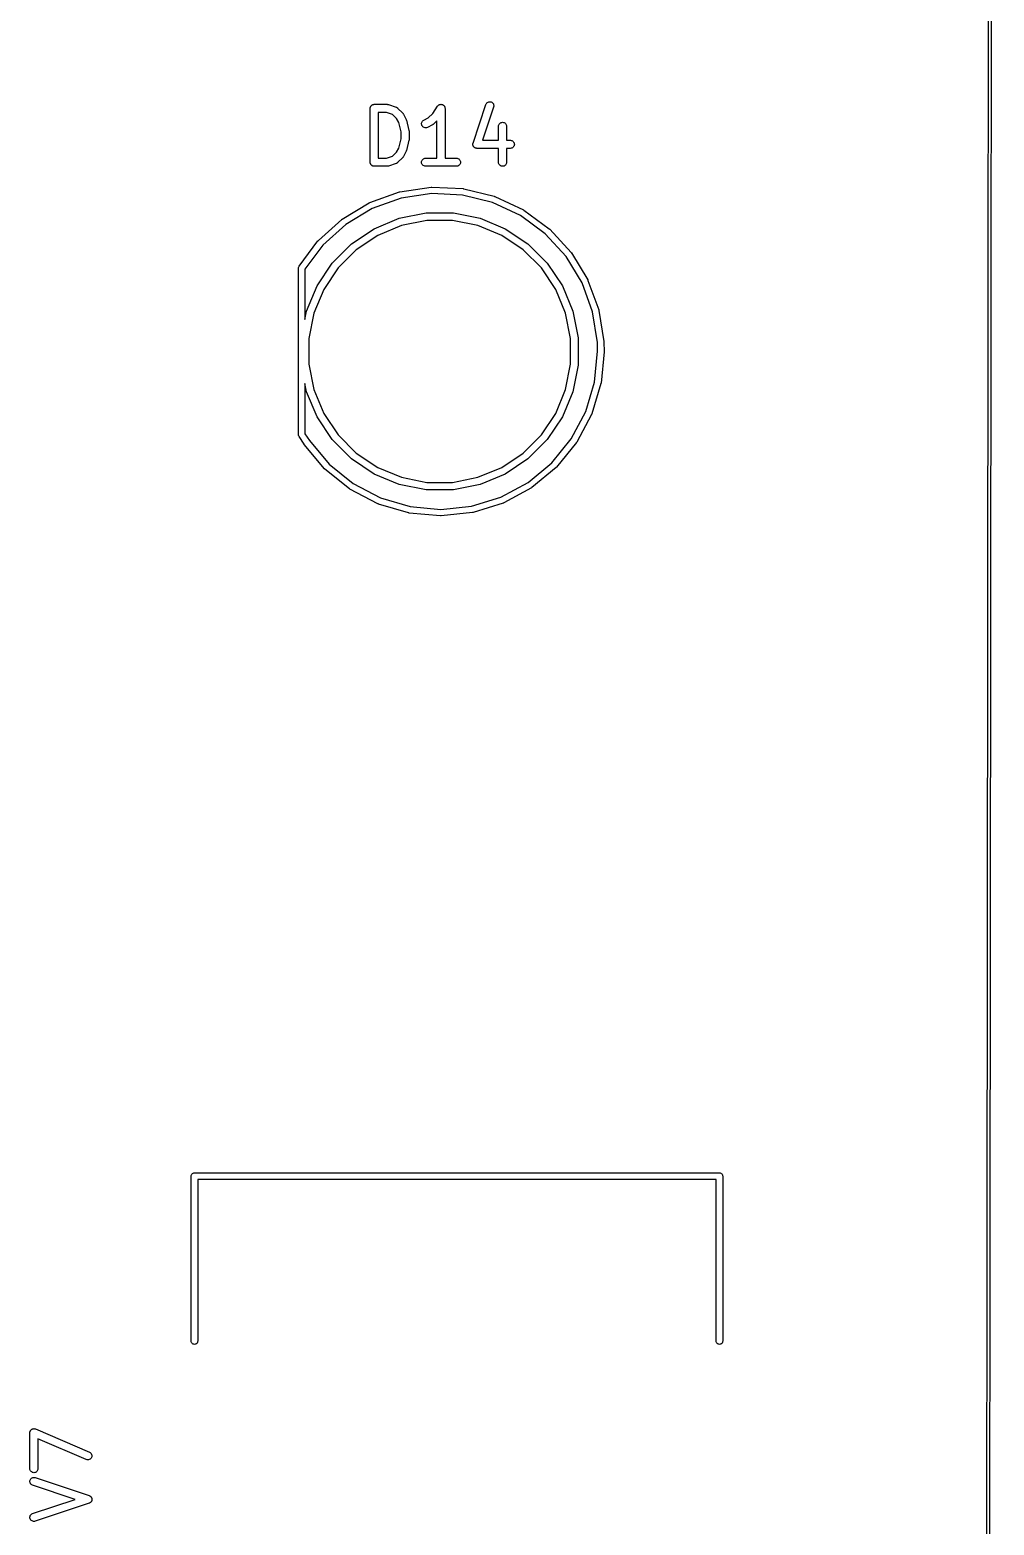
# Model space of a CAD drawing. Extents: x 20 to 116, y -135 to -16.
# Drawn here: x 98.14 to 116.03, y -103.31 to -75.58 of the extents above; entities that cross this region are included whole.
import ezdxf

# ---------------------------------------------------------------- set-up
doc = ezdxf.new("R2010")
doc.units = 0
doc.layers.add('BLACK', color=7, linetype='CONTINUOUS')

msp = doc.modelspace()

# ---------------------------------------------------------------- linework, layer by layer
at = {"layer": 'BLACK', "linetype": 'Continuous'}
for p, q in [((115.86, -134.975), (115.975, -20.025)), ((116.025, -20.0012), (115.91, -134.999)), ((104.451, -77.0313), (104.452, -77.0243)), ((104.451, -77.0318), (104.451, -77.0313)), ((104.451, -77.0319), (104.451, -77.0318)), ((104.451, -77.0324), (104.451, -77.0319)), ((104.451, -77.0319), (104.451, -77.0319)), ((104.451, -78.0324), (104.451, -77.0324)), ((104.452, -77.0168), (104.454, -77.0101)), ((104.452, -77.017), (104.452, -77.0168)), ((104.452, -77.0173), (104.452, -77.017)), ((104.452, -77.0243), (104.452, -77.0173)), ((104.454, -77.0101), (104.457, -77.0033)), ((104.457, -77.0028), (104.46, -76.9966)), ((104.457, -77.0031), (104.457, -77.0028)), ((104.457, -77.0033), (104.457, -77.0031)), ((104.46, -76.9966), (104.464, -76.9904)), ((104.464, -76.99), (104.468, -76.9846)), ((104.464, -76.9902), (104.464, -76.99)), ((104.464, -76.9904), (104.464, -76.9902)), ((104.468, -76.9846), (104.473, -76.9792)), ((104.473, -76.9788), (104.479, -76.9744)), ((104.473, -76.979), (104.473, -76.9788)), ((104.473, -76.9792), (104.473, -76.979)), ((104.479, -76.9744), (104.484, -76.9699)), ((104.484, -76.9698), (104.485, -76.9696)), ((104.484, -76.9699), (104.484, -76.9698)), ((104.485, -76.9696), (104.491, -76.9664)), ((104.491, -76.9664), (104.497, -76.963)), ((104.497, -76.963), (104.498, -76.9628)), ((104.497, -76.963), (104.497, -76.963)), ((104.498, -76.9628), (104.504, -76.9608)), ((104.504, -76.9608), (104.511, -76.9588)), ((104.511, -76.9588), (104.512, -76.9587)), ((104.511, -76.9588), (104.511, -76.9588)), ((104.512, -76.9587), (104.519, -76.9581)), ((104.519, -76.9581), (104.526, -76.9574)), ((104.526, -76.9574), (104.764, -76.9574)), ((104.764, -76.9574), (104.765, -76.9574)), ((104.765, -76.9574), (104.769, -76.9579)), ((104.769, -76.9579), (104.773, -76.958)), ((104.773, -76.958), (104.776, -76.9587)), ((104.776, -76.9587), (104.779, -76.959)), ((104.779, -76.959), (104.783, -76.9603)), ((104.783, -76.9603), (104.788, -76.9612)), ((104.788, -76.9612), (104.93, -77.0088)), ((104.93, -77.0088), (104.931, -77.0092)), ((104.931, -77.0092), (104.933, -77.0101)), ((104.933, -77.0101), (104.935, -77.0108)), ((104.935, -77.0108), (104.94, -77.0132)), ((104.94, -77.0132), (104.945, -77.0153)), ((104.945, -77.0153), (104.946, -77.0166)), ((104.946, -77.0166), (104.948, -77.0177)), ((104.948, -77.0177), (104.952, -77.0209)), ((104.952, -77.0209), (104.956, -77.0239)), ((104.956, -77.0239), (104.958, -77.0256)), ((104.958, -77.0256), (104.96, -77.027)), ((104.96, -77.027), (105.055, -77.1222)), ((105.61, -77.1275), (105.701, -76.9908)), ((105.701, -76.9908), (105.702, -76.99)), ((105.702, -76.9899), (105.707, -76.9843)), ((105.702, -76.99), (105.702, -76.9899)), ((105.702, -76.99), (105.702, -76.99)), ((105.702, -76.99), (105.702, -76.99)), ((105.707, -76.9843), (105.711, -76.9788)), ((105.711, -76.9787), (105.717, -76.974)), ((105.711, -76.9788), (105.711, -76.9787)), ((105.711, -76.9788), (105.711, -76.9788)), ((105.717, -76.974), (105.723, -76.9696)), ((105.723, -76.9696), (105.73, -76.966)), ((105.723, -76.9696), (105.723, -76.9696)), ((105.723, -76.9696), (105.723, -76.9696)), ((105.73, -76.966), (105.736, -76.9628)), ((105.736, -76.9628), (105.743, -76.9607)), ((105.736, -76.9628), (105.736, -76.9628)), ((105.736, -76.9628), (105.736, -76.9628)), ((105.743, -76.9607), (105.75, -76.9587)), ((105.75, -76.9587), (105.757, -76.958)), ((105.75, -76.9587), (105.75, -76.9587)), ((105.75, -76.9587), (105.75, -76.9587)), ((105.757, -76.958), (105.764, -76.9574)), ((105.764, -76.9574), (105.764, -76.9574)), ((105.764, -76.9574), (105.772, -76.9582)), ((105.764, -76.9574), (105.764, -76.9574)), ((105.772, -76.9582), (105.779, -76.9589)), ((105.779, -76.9589), (105.779, -76.9589)), ((105.779, -76.9589), (105.779, -76.9589)), ((105.779, -76.9589), (105.786, -76.9612)), ((105.786, -76.9612), (105.793, -76.9632)), ((105.793, -76.9632), (105.793, -76.9633)), ((105.793, -76.9633), (105.793, -76.9633)), ((105.793, -76.9633), (105.8, -76.9668)), ((105.8, -76.9668), (105.806, -76.9702)), ((105.806, -76.9702), (105.806, -76.9702)), ((105.806, -76.9702), (105.806, -76.9703)), ((105.806, -76.9703), (105.811, -76.9749)), ((105.811, -76.9749), (105.817, -76.9795)), ((105.817, -76.9795), (105.817, -76.9796)), ((105.817, -76.9796), (105.817, -76.9796)), ((105.817, -76.9796), (105.822, -76.9856)), ((105.822, -76.9856), (105.826, -76.9909)), ((105.826, -76.9909), (105.826, -76.9909)), ((105.826, -76.9909), (105.826, -76.991)), ((105.826, -76.991), (105.83, -76.9979)), ((105.83, -76.9979), (105.833, -77.0038)), ((105.833, -77.0038), (105.833, -77.0039)), ((105.833, -77.0039), (105.833, -77.0039)), ((105.833, -77.0039), (105.835, -77.011)), ((105.835, -77.011), (105.837, -77.0178)), ((105.837, -77.0178), (105.837, -77.0179)), ((105.837, -77.0179), (105.837, -77.0179)), ((105.837, -77.0179), (105.838, -77.0253)), ((105.838, -77.0253), (105.839, -77.0324)), ((105.839, -77.0324), (105.839, -77.9574)), ((106.359, -77.6753), (106.597, -76.961)), ((106.74, -77.0085), (106.535, -77.624)), ((106.597, -76.961), (106.598, -76.9601)), ((106.598, -76.9601), (106.604, -76.9468)), ((106.604, -76.9468), (106.613, -76.9349)), ((106.613, -76.9349), (106.623, -76.925)), ((106.623, -76.925), (106.636, -76.9173)), ((106.636, -76.9173), (106.649, -76.9122)), ((106.649, -76.9122), (106.664, -76.9099)), ((106.664, -76.9099), (106.679, -76.9104)), ((106.679, -76.9104), (106.693, -76.9138)), ((106.693, -76.9138), (106.706, -76.9198)), ((106.706, -76.9198), (106.718, -76.9284)), ((106.718, -76.9284), (106.728, -76.939)), ((106.728, -76.939), (106.736, -76.9515)), ((106.736, -76.9515), (106.741, -76.9651)), ((106.743, -76.9942), (106.74, -77.0085)), ((106.741, -76.9651), (106.743, -76.9796)), ((106.743, -76.9796), (106.743, -76.9942)), ((104.601, -77.1074), (104.601, -77.9574)), ((104.752, -77.1074), (104.601, -77.1074)), ((104.866, -77.1456), (104.752, -77.1074)), ((104.94, -77.2197), (104.866, -77.1456)), ((104.979, -77.2967), (104.94, -77.2197)), ((105.022, -77.4702), (104.979, -77.2967)), ((105.055, -77.1222), (105.056, -77.123)), ((105.056, -77.123), (105.058, -77.1262)), ((105.058, -77.1262), (105.061, -77.1293)), ((105.061, -77.1293), (105.063, -77.132)), ((105.063, -77.132), (105.065, -77.1344)), ((105.065, -77.1344), (105.067, -77.1381)), ((105.067, -77.1381), (105.069, -77.1417)), ((105.069, -77.1417), (105.117, -77.2369)), ((105.117, -77.2369), (105.117, -77.2379)), ((105.117, -77.2379), (105.117, -77.2382)), ((105.117, -77.2382), (105.117, -77.2385)), ((105.117, -77.2385), (105.12, -77.2451)), ((105.12, -77.2451), (105.122, -77.2516)), ((105.122, -77.2516), (105.122, -77.252)), ((105.122, -77.252), (105.122, -77.2523)), ((105.122, -77.2523), (105.17, -77.4428)), ((105.403, -77.323), (105.404, -77.3084)), ((105.406, -77.3375), (105.403, -77.323)), ((105.404, -77.3084), (105.407, -77.2941)), ((105.411, -77.3512), (105.406, -77.3375)), ((105.407, -77.2941), (105.413, -77.2808)), ((105.418, -77.3636), (105.411, -77.3512)), ((105.413, -77.2808), (105.422, -77.2689)), ((105.428, -77.3743), (105.418, -77.3636)), ((105.422, -77.2689), (105.432, -77.2588)), ((105.432, -77.2588), (105.445, -77.251)), ((105.445, -77.251), (105.529, -77.2088)), ((105.607, -77.3376), (105.512, -77.3852)), ((105.529, -77.2088), (105.61, -77.1275)), ((105.61, -77.3353), (105.607, -77.3376)), ((105.614, -77.3334), (105.61, -77.3353)), ((105.617, -77.3314), (105.614, -77.3334)), ((105.619, -77.3298), (105.617, -77.3314)), ((105.622, -77.3269), (105.619, -77.3298)), ((105.626, -77.3242), (105.622, -77.3269)), ((105.689, -77.2611), (105.626, -77.3235)), ((105.626, -77.3235), (105.626, -77.3242)), ((105.689, -77.9574), (105.689, -77.2611)), ((106.832, -77.3647), (106.833, -77.3501)), ((106.832, -77.3657), (106.832, -77.3647)), ((106.832, -77.624), (106.832, -77.3657)), ((106.833, -77.3501), (106.838, -77.3362)), ((106.838, -77.3362), (106.845, -77.3233)), ((106.845, -77.3233), (106.854, -77.3121)), ((106.854, -77.3121), (106.866, -77.303)), ((106.866, -77.303), (106.879, -77.2962)), ((106.879, -77.2962), (106.893, -77.292)), ((106.893, -77.292), (106.907, -77.2907)), ((106.907, -77.2907), (106.922, -77.2922)), ((106.922, -77.2922), (106.936, -77.2966)), ((106.936, -77.2966), (106.949, -77.3035)), ((106.949, -77.3035), (106.96, -77.3129)), ((106.96, -77.3129), (106.969, -77.3242)), ((106.969, -77.3242), (106.976, -77.3371)), ((106.976, -77.3371), (106.98, -77.3511)), ((106.98, -77.3511), (106.982, -77.3657)), ((106.982, -77.3657), (106.982, -77.624)), ((104.979, -77.7681), (105.022, -77.5946)), ((105.022, -77.5946), (105.022, -77.4702)), ((105.17, -77.622), (105.122, -77.8125)), ((105.17, -77.4428), (105.17, -77.4438)), ((105.17, -77.4438), (105.17, -77.4451)), ((105.17, -77.4451), (105.171, -77.4464)), ((105.171, -77.6194), (105.17, -77.6207)), ((105.17, -77.6207), (105.17, -77.622)), ((105.171, -77.4464), (105.171, -77.4524)), ((105.171, -77.4524), (105.172, -77.4583)), ((105.172, -77.6075), (105.171, -77.6135)), ((105.171, -77.6135), (105.171, -77.6194)), ((105.172, -77.4583), (105.172, -77.4596)), ((105.172, -77.4596), (105.172, -77.461)), ((105.172, -77.461), (105.172, -77.6038)), ((105.172, -77.6038), (105.172, -77.6049)), ((105.172, -77.6049), (105.172, -77.6062)), ((105.172, -77.6062), (105.172, -77.6075)), ((105.44, -77.3829), (105.428, -77.3743)), ((105.454, -77.389), (105.44, -77.3829)), ((105.468, -77.3924), (105.454, -77.389)), ((105.482, -77.393), (105.468, -77.3924)), ((105.497, -77.3907), (105.482, -77.393)), ((105.511, -77.3856), (105.497, -77.3907)), ((105.512, -77.3852), (105.511, -77.3856)), ((106.535, -77.624), (106.832, -77.624)), ((106.982, -77.624), (107.05, -77.624)), ((107.05, -77.624), (107.051, -77.6241)), ((107.051, -77.6241), (107.065, -77.6257)), ((107.065, -77.6257), (107.079, -77.6301)), ((107.079, -77.6301), (107.092, -77.6372)), ((107.092, -77.6372), (107.103, -77.6466)), ((104.752, -77.9574), (104.866, -77.9192)), ((104.866, -77.9192), (104.94, -77.8451)), ((104.94, -77.8451), (104.979, -77.7681)), ((105.117, -77.8278), (105.069, -77.9231)), ((105.119, -77.8207), (105.117, -77.8272)), ((105.117, -77.8272), (105.117, -77.8275)), ((105.117, -77.8275), (105.117, -77.8278)), ((105.122, -77.8142), (105.119, -77.8207)), ((105.122, -77.8125), (105.122, -77.8135)), ((105.122, -77.8135), (105.122, -77.8138)), ((105.122, -77.8138), (105.122, -77.8142)), ((106.355, -77.6985), (106.356, -77.6941)), ((106.356, -77.7014), (106.355, -77.6985)), ((106.356, -77.6896), (106.357, -77.6868)), ((106.356, -77.6941), (106.356, -77.6896)), ((106.356, -77.7042), (106.356, -77.7014)), ((106.356, -77.7086), (106.356, -77.7042)), ((106.357, -77.7131), (106.356, -77.7086)), ((106.357, -77.684), (106.358, -77.6797)), ((106.357, -77.6868), (106.357, -77.684)), ((106.358, -77.7159), (106.357, -77.7131)), ((106.358, -77.6797), (106.359, -77.6753)), ((106.358, -77.7187), (106.358, -77.7159)), ((106.36, -77.7228), (106.358, -77.7187)), ((106.361, -77.7271), (106.36, -77.7228)), ((106.362, -77.7297), (106.361, -77.7271)), ((106.363, -77.7324), (106.362, -77.7297)), ((106.366, -77.7362), (106.363, -77.7324)), ((106.368, -77.7401), (106.366, -77.7362)), ((106.37, -77.7423), (106.368, -77.7401)), ((106.371, -77.7448), (106.37, -77.7423)), ((106.374, -77.748), (106.371, -77.7448)), ((106.377, -77.7515), (106.374, -77.748)), ((106.379, -77.7534), (106.377, -77.7515)), ((106.381, -77.7554), (106.379, -77.7534)), ((106.385, -77.7581), (106.381, -77.7554)), ((106.388, -77.7609), (106.385, -77.7581)), ((106.391, -77.7623), (106.388, -77.7609)), ((106.393, -77.764), (106.391, -77.7623)), ((106.397, -77.7658), (106.393, -77.764)), ((106.401, -77.768), (106.397, -77.7658)), ((106.404, -77.7688), (106.401, -77.768)), ((106.406, -77.77), (106.404, -77.7688)), ((106.411, -77.7711), (106.406, -77.77)), ((106.415, -77.7724), (106.411, -77.7711)), ((106.418, -77.7727), (106.415, -77.7724)), ((106.421, -77.7734), (106.418, -77.7727)), ((106.425, -77.7735), (106.421, -77.7734)), ((106.429, -77.774), (106.425, -77.7735)), ((106.43, -77.774), (106.429, -77.774)), ((106.832, -77.774), (106.43, -77.774)), ((106.832, -78.0324), (106.832, -77.774)), ((107.05, -77.774), (106.982, -77.774)), ((106.982, -77.774), (106.982, -78.0324)), ((107.064, -77.7726), (107.05, -77.774)), ((107.078, -77.7684), (107.064, -77.7726)), ((107.091, -77.7615), (107.078, -77.7684)), ((107.102, -77.7523), (107.091, -77.7615)), ((107.112, -77.741), (107.102, -77.7523)), ((107.103, -77.6466), (107.112, -77.658)), ((107.112, -77.658), (107.119, -77.671)), ((107.119, -77.7281), (107.112, -77.741)), ((107.119, -77.671), (107.123, -77.685)), ((107.123, -77.7141), (107.119, -77.7281)), ((107.123, -77.685), (107.125, -77.6996)), ((107.125, -77.6996), (107.123, -77.7141)), ((104.451, -78.0394), (104.451, -78.0324)), ((104.452, -78.0464), (104.451, -78.0394)), ((104.452, -78.0467), (104.452, -78.0464)), ((104.452, -78.0469), (104.452, -78.0467)), ((104.454, -78.0537), (104.452, -78.0469)), ((104.456, -78.0605), (104.454, -78.0537)), ((104.456, -78.0607), (104.456, -78.0605)), ((104.456, -78.061), (104.456, -78.0607)), ((104.46, -78.0672), (104.456, -78.061)), ((104.463, -78.0734), (104.46, -78.0672)), ((104.463, -78.0737), (104.463, -78.0734)), ((104.463, -78.0739), (104.463, -78.0737)), ((104.468, -78.0794), (104.463, -78.0739)), ((104.472, -78.0849), (104.468, -78.0794)), ((104.472, -78.085), (104.472, -78.0849)), ((104.472, -78.0852), (104.472, -78.085)), ((104.478, -78.0897), (104.472, -78.0852)), ((104.483, -78.0943), (104.478, -78.0897)), ((104.484, -78.0944), (104.483, -78.0943)), ((104.484, -78.0946), (104.484, -78.0944)), ((104.49, -78.0979), (104.484, -78.0946)), ((104.496, -78.1013), (104.49, -78.0979)), ((104.496, -78.1014), (104.496, -78.1013)), ((104.497, -78.1015), (104.496, -78.1014)), ((104.503, -78.1036), (104.497, -78.1015)), ((104.51, -78.1057), (104.503, -78.1036)), ((104.51, -78.1058), (104.51, -78.1057)), ((104.511, -78.1058), (104.51, -78.1058)), ((104.518, -78.1066), (104.511, -78.1058)), ((104.525, -78.1074), (104.518, -78.1066)), ((104.526, -78.1074), (104.525, -78.1074)), ((104.525, -78.1074), (104.525, -78.1074)), ((104.525, -78.1074), (104.525, -78.1074)), ((104.525, -78.1074), (104.525, -78.1074)), ((104.764, -78.1074), (104.526, -78.1074)), ((104.601, -77.9574), (104.752, -77.9574)), ((104.768, -78.107), (104.764, -78.1074)), ((104.772, -78.1069), (104.768, -78.107)), ((104.775, -78.1063), (104.772, -78.1069)), ((104.778, -78.106), (104.775, -78.1063)), ((104.782, -78.1047), (104.778, -78.106)), ((104.787, -78.1039), (104.782, -78.1047)), ((104.788, -78.1035), (104.787, -78.1039)), ((104.93, -78.0559), (104.788, -78.1035)), ((104.932, -78.055), (104.93, -78.0559)), ((104.935, -78.0544), (104.932, -78.055)), ((104.939, -78.052), (104.935, -78.0544)), ((104.944, -78.05), (104.939, -78.052)), ((104.946, -78.0487), (104.944, -78.05)), ((104.948, -78.0477), (104.946, -78.0487)), ((104.952, -78.0445), (104.948, -78.0477)), ((104.956, -78.0415), (104.952, -78.0445)), ((104.957, -78.0399), (104.956, -78.0415)), ((104.959, -78.0385), (104.957, -78.0399)), ((104.96, -78.0378), (104.959, -78.0385)), ((105.055, -77.9426), (104.96, -78.0378)), ((105.058, -77.9393), (105.055, -77.9426)), ((105.061, -77.9363), (105.058, -77.9393)), ((105.062, -77.9337), (105.061, -77.9363)), ((105.064, -77.9312), (105.062, -77.9337)), ((105.066, -77.9275), (105.064, -77.9312)), ((105.069, -77.924), (105.066, -77.9275)), ((105.069, -77.9231), (105.069, -77.924)), ((105.403, -78.0319), (105.405, -78.0173)), ((105.404, -78.0464), (105.403, -78.0319)), ((105.409, -78.0605), (105.404, -78.0464)), ((105.405, -78.0173), (105.409, -78.0033)), ((105.409, -78.0033), (105.416, -77.9904)), ((105.415, -78.0734), (105.409, -78.0605)), ((105.425, -78.0849), (105.415, -78.0734)), ((105.416, -77.9904), (105.425, -77.9792)), ((105.425, -77.9792), (105.437, -77.9699)), ((105.436, -78.0943), (105.425, -78.0849)), ((105.449, -78.1013), (105.436, -78.0943)), ((105.437, -77.9699), (105.45, -77.963)), ((105.463, -78.1057), (105.449, -78.1013)), ((105.45, -77.963), (105.464, -77.9588)), ((105.477, -78.1074), (105.463, -78.1057)), ((105.464, -77.9588), (105.478, -77.9574)), ((105.478, -78.1074), (105.477, -78.1074)), ((105.478, -77.9574), (105.689, -77.9574)), ((106.05, -78.1074), (105.478, -78.1074)), ((105.839, -77.9574), (106.05, -77.9574)), ((106.05, -77.9574), (106.051, -77.9574)), ((106.064, -78.106), (106.05, -78.1074)), ((106.051, -77.9574), (106.065, -77.959)), ((106.078, -78.1017), (106.064, -78.106)), ((106.065, -77.959), (106.079, -77.9634)), ((106.091, -78.0948), (106.078, -78.1017)), ((106.079, -77.9634), (106.092, -77.9705)), ((106.102, -78.0856), (106.091, -78.0948)), ((106.092, -77.9705), (106.103, -77.9799)), ((106.112, -78.0743), (106.102, -78.0856)), ((106.103, -77.9799), (106.112, -77.9913)), ((106.112, -77.9913), (106.119, -78.0043)), ((106.119, -78.0614), (106.112, -78.0743)), ((106.119, -78.0043), (106.123, -78.0183)), ((106.123, -78.0475), (106.119, -78.0614)), ((106.123, -78.0183), (106.125, -78.0329)), ((106.125, -78.0329), (106.123, -78.0475)), ((106.833, -78.0469), (106.832, -78.0324)), ((106.837, -78.061), (106.833, -78.0469)), ((106.844, -78.0739), (106.837, -78.061)), ((106.853, -78.0852), (106.844, -78.0739)), ((106.865, -78.0946), (106.853, -78.0852)), ((106.878, -78.1015), (106.865, -78.0946)), ((106.892, -78.1058), (106.878, -78.1015)), ((106.906, -78.1074), (106.892, -78.1058)), ((106.921, -78.1061), (106.906, -78.1074)), ((106.935, -78.1019), (106.921, -78.1061)), ((106.948, -78.0951), (106.935, -78.1019)), ((106.959, -78.086), (106.948, -78.0951)), ((106.969, -78.0748), (106.959, -78.086)), ((106.976, -78.0619), (106.969, -78.0748)), ((106.98, -78.048), (106.976, -78.0619)), ((106.982, -78.0334), (106.98, -78.048)), ((106.982, -78.0324), (106.982, -78.0334)), ((104.442, -78.7801), (104.992, -78.5835)), ((105.027, -78.6984), (104.488, -78.8911)), ((104.992, -78.5835), (104.993, -78.5832)), ((104.993, -78.5832), (104.998, -78.5819)), ((104.998, -78.5819), (105.003, -78.5806)), ((105.003, -78.5806), (105.58, -78.4945)), ((105.592, -78.614), (105.027, -78.6984)), ((105.58, -78.4945), (105.581, -78.4943)), ((105.581, -78.4943), (105.587, -78.4941)), ((105.587, -78.4941), (105.592, -78.4939)), ((105.592, -78.4939), (106.175, -78.5215)), ((106.163, -78.641), (105.592, -78.614)), ((106.718, -78.7785), (106.163, -78.641)), ((106.175, -78.5215), (106.176, -78.5215)), ((106.176, -78.5215), (106.181, -78.5224)), ((106.181, -78.5224), (106.187, -78.5231)), ((106.187, -78.5231), (106.753, -78.6634)), ((106.753, -78.6634), (106.754, -78.6636)), ((106.754, -78.6636), (106.759, -78.6655)), ((106.759, -78.6655), (106.764, -78.6673)), ((106.764, -78.6673), (107.292, -78.9149)), ((103.931, -79.0847), (104.432, -78.7851)), ((104.488, -78.8911), (103.998, -79.1847)), ((104.432, -78.7851), (104.433, -78.7847)), ((104.433, -78.7847), (104.438, -78.7824)), ((104.438, -78.7824), (104.442, -78.7801)), ((104.991, -79.0711), (105.487, -78.9724)), ((105.487, -78.9724), (105.993, -78.9724)), ((105.993, -78.9724), (106.489, -79.0711)), ((107.236, -79.0211), (106.718, -78.7785)), ((107.697, -79.3597), (107.236, -79.0211)), ((107.292, -78.9149), (107.293, -78.9153)), ((107.293, -78.9153), (107.298, -78.9182)), ((107.298, -78.9182), (107.302, -78.9209)), ((107.302, -78.9209), (107.773, -79.2665)), ((103.489, -79.4828), (103.922, -79.0917)), ((103.998, -79.1847), (103.573, -79.5679)), ((103.922, -79.0911), (103.927, -79.0879)), ((103.922, -79.0917), (103.922, -79.0911)), ((103.927, -79.0879), (103.931, -79.0847)), ((104.103, -79.5456), (104.524, -79.2646)), ((104.524, -79.2646), (104.991, -79.0711)), ((105.032, -79.2051), (104.59, -79.3881)), ((105.501, -79.1117), (105.032, -79.2051)), ((105.979, -79.1117), (105.501, -79.1117)), ((106.448, -79.2051), (105.979, -79.1117)), ((106.89, -79.3881), (106.448, -79.2051)), ((106.489, -79.0711), (106.956, -79.2646)), ((106.956, -79.2646), (107.377, -79.5456)), ((107.773, -79.2665), (107.773, -79.267)), ((107.773, -79.267), (107.777, -79.2707)), ((107.777, -79.2707), (107.781, -79.2743)), ((107.781, -79.2743), (108.176, -79.7046)), ((103.134, -79.9563), (103.481, -79.4915)), ((103.573, -79.5679), (103.24, -80.0151)), ((103.481, -79.4908), (103.485, -79.4869)), ((103.481, -79.4915), (103.481, -79.4908)), ((103.485, -79.4869), (103.489, -79.4828)), ((103.746, -79.9033), (104.103, -79.5456)), ((104.59, -79.3881), (104.192, -79.6539)), ((107.288, -79.6539), (106.89, -79.3881)), ((107.377, -79.5456), (107.734, -79.9033)), ((108.083, -79.7813), (107.697, -79.3597)), ((104.192, -79.6539), (103.854, -79.9921)), ((107.626, -79.9921), (107.288, -79.6539)), ((108.38, -80.2699), (108.083, -79.7813)), ((108.176, -79.7046), (108.176, -79.7052)), ((108.176, -79.7052), (108.179, -79.7096)), ((108.179, -79.7096), (108.183, -79.7139)), ((108.183, -79.7139), (108.486, -80.2126)), ((103.12, -79.9921), (103.121, -79.9832)), ((103.12, -83.0879), (103.12, -79.9921)), ((103.121, -79.9832), (103.124, -79.9719)), ((103.124, -79.9719), (103.13, -79.9615)), ((103.13, -79.9615), (103.134, -79.9563)), ((103.24, -80.0151), (103.24, -80.9474)), ((103.465, -80.3238), (103.746, -79.9033)), ((103.854, -79.9921), (103.588, -80.3898)), ((107.892, -80.3898), (107.626, -79.9921)), ((107.734, -79.9033), (108.015, -80.3238)), ((103.271, -80.7911), (103.465, -80.3238)), ((103.588, -80.3898), (103.405, -80.8317)), ((108.075, -80.8317), (107.892, -80.3898)), ((108.015, -80.3238), (108.209, -80.7911)), ((108.577, -80.8069), (108.38, -80.2699)), ((108.486, -80.2126), (108.486, -80.2133)), ((108.486, -80.2133), (108.488, -80.2182)), ((108.488, -80.2182), (108.491, -80.2232)), ((108.491, -80.2232), (108.691, -80.7712)), ((103.24, -80.9474), (103.271, -80.7911)), ((103.405, -80.8317), (103.312, -81.3008)), ((108.168, -81.3008), (108.075, -80.8317)), ((108.209, -80.7911), (108.308, -81.2871)), ((108.665, -81.3739), (108.577, -80.8069)), ((108.691, -80.7712), (108.692, -80.772)), ((108.692, -80.772), (108.693, -80.7773)), ((108.693, -80.7773), (108.694, -80.7825)), ((108.694, -80.7825), (108.784, -81.3591)), ((103.312, -81.3008), (103.312, -81.7792)), ((108.168, -81.7792), (108.168, -81.3008)), ((108.308, -81.2871), (108.308, -81.7929)), ((108.67, -81.5377), (108.665, -81.3739)), ((108.784, -81.3591), (108.784, -81.3599)), ((108.784, -81.3599), (108.785, -81.3633)), ((108.785, -81.3633), (108.785, -81.3666)), ((108.785, -81.3666), (108.79, -81.5387)), ((103.312, -81.7792), (103.405, -82.2483)), ((108.075, -82.2483), (108.168, -81.7792)), ((108.308, -81.7929), (108.209, -82.2889)), ((108.614, -82.1086), (108.67, -81.5377)), ((108.79, -81.5454), (108.733, -82.1262)), ((108.79, -81.5387), (108.79, -81.5396)), ((108.79, -81.5396), (108.79, -81.5429)), ((108.79, -81.5429), (108.79, -81.5454)), ((103.271, -82.2889), (103.24, -82.1326)), ((103.24, -82.1326), (103.24, -83.0672)), ((103.465, -82.7562), (103.271, -82.2889)), ((103.405, -82.2483), (103.588, -82.6902)), ((107.892, -82.6902), (108.075, -82.2483)), ((108.209, -82.2889), (108.015, -82.7562)), ((108.449, -82.656), (108.614, -82.1086)), ((108.731, -82.1376), (108.562, -82.6963)), ((108.732, -82.1323), (108.731, -82.1376)), ((108.733, -82.127), (108.732, -82.1323)), ((108.733, -82.1262), (108.733, -82.127)), ((103.746, -83.1767), (103.465, -82.7562)), ((103.588, -82.6902), (103.854, -83.0879)), ((107.626, -83.0879), (107.892, -82.6902)), ((108.015, -82.7562), (107.734, -83.1767)), ((108.18, -83.1609), (108.449, -82.656)), ((108.558, -82.7071), (108.284, -83.2224)), ((108.56, -82.7021), (108.558, -82.7071)), ((108.562, -82.6971), (108.56, -82.7021)), ((108.562, -82.6963), (108.562, -82.6971)), ((103.121, -83.0968), (103.12, -83.0879)), ((103.124, -83.1081), (103.121, -83.0968)), ((103.13, -83.1185), (103.124, -83.1081)), ((103.132, -83.121), (103.13, -83.1185)), ((103.223, -83.2621), (103.132, -83.121)), ((103.24, -83.0672), (103.322, -83.194)), ((104.103, -83.5344), (103.746, -83.1767)), ((103.854, -83.0879), (104.192, -83.4261)), ((107.288, -83.4261), (107.626, -83.0879)), ((107.734, -83.1767), (107.377, -83.5344)), ((107.819, -83.6041), (108.18, -83.1609)), ((103.225, -83.2647), (103.223, -83.2621)), ((103.227, -83.2676), (103.225, -83.2647)), ((103.227, -83.2682), (103.227, -83.2676)), ((103.602, -83.7152), (103.227, -83.2682)), ((103.322, -83.194), (103.691, -83.6335)), ((104.192, -83.4261), (104.59, -83.6919)), ((106.89, -83.6919), (107.288, -83.4261)), ((108.277, -83.2322), (107.908, -83.6844)), ((108.28, -83.2277), (108.277, -83.2322)), ((108.283, -83.2232), (108.28, -83.2277)), ((108.284, -83.2224), (108.283, -83.2232)), ((103.606, -83.719), (103.602, -83.7152)), ((103.61, -83.7228), (103.606, -83.719)), ((103.611, -83.7234), (103.61, -83.7228)), ((104.066, -84.0889), (103.611, -83.7234)), ((103.691, -83.6335), (104.136, -83.9917)), ((104.524, -83.8154), (104.103, -83.5344)), ((104.59, -83.6919), (105.032, -83.8749)), ((106.448, -83.8749), (106.89, -83.6919)), ((107.377, -83.5344), (106.956, -83.8154)), ((107.379, -83.9686), (107.819, -83.6041)), ((107.9, -83.6928), (107.451, -84.0648)), ((107.904, -83.6889), (107.9, -83.6928)), ((107.908, -83.6851), (107.904, -83.6889)), ((107.908, -83.6844), (107.908, -83.6851)), ((104.136, -83.9917), (104.643, -84.2566)), ((104.991, -84.0089), (104.524, -83.8154)), ((105.487, -84.1076), (104.991, -84.0089)), ((105.032, -83.8749), (105.501, -83.9683)), ((105.501, -83.9683), (105.979, -83.9683)), ((105.979, -83.9683), (106.448, -83.8749)), ((106.489, -84.0089), (105.993, -84.1076)), ((106.956, -83.8154), (106.489, -84.0089)), ((106.876, -84.2406), (107.379, -83.9686)), ((104.07, -84.0919), (104.066, -84.0889)), ((104.075, -84.095), (104.07, -84.0919)), ((104.075, -84.0954), (104.075, -84.095)), ((104.593, -84.3656), (104.075, -84.0954)), ((104.643, -84.2566), (105.191, -84.4179)), ((105.993, -84.1076), (105.487, -84.1076)), ((106.33, -84.4098), (106.876, -84.2406)), ((107.441, -84.0713), (106.928, -84.349)), ((107.445, -84.0683), (107.441, -84.0713)), ((107.45, -84.0653), (107.445, -84.0683)), ((107.451, -84.0648), (107.45, -84.0653)), ((104.598, -84.3677), (104.593, -84.3656)), ((104.603, -84.3698), (104.598, -84.3677)), ((104.603, -84.37), (104.603, -84.3698)), ((105.163, -84.5347), (104.603, -84.37)), ((105.169, -84.5357), (105.163, -84.5347)), ((105.174, -84.5368), (105.169, -84.5357)), ((105.175, -84.5369), (105.174, -84.5368)), ((105.756, -84.5897), (105.175, -84.5369)), ((105.191, -84.4179), (105.761, -84.4696)), ((105.761, -84.4696), (106.33, -84.4098)), ((106.348, -84.5285), (105.768, -84.5896)), ((106.353, -84.5274), (106.348, -84.5285)), ((106.359, -84.5264), (106.353, -84.5274)), ((106.917, -84.3535), (106.359, -84.5262)), ((106.359, -84.5262), (106.359, -84.5264)), ((106.922, -84.3514), (106.917, -84.3535)), ((106.927, -84.3494), (106.922, -84.3514)), ((106.928, -84.349), (106.927, -84.3494)), ((105.761, -84.5896), (105.756, -84.5897)), ((105.767, -84.5897), (105.761, -84.5896)), ((105.768, -84.5896), (105.767, -84.5897)), ((101.167, -96.7793), (101.178, -96.7759)), ((101.178, -96.7759), (101.187, -96.775)), ((101.187, -96.775), (101.19, -96.7747)), ((101.187, -96.775), (101.187, -96.775)), ((101.19, -96.7747), (101.193, -96.775)), ((101.193, -96.775), (110.927, -96.775)), ((110.927, -96.775), (110.93, -96.7747)), ((110.93, -96.7747), (110.933, -96.775)), ((110.933, -96.775), (110.942, -96.7759)), ((110.942, -96.7759), (110.953, -96.7793)), ((101.13, -96.835), (101.131, -96.8232)), ((101.13, -96.838), (101.13, -96.835)), ((101.13, -99.8979), (101.13, -96.838)), ((101.131, -96.8232), (101.134, -96.8119)), ((101.134, -96.8119), (101.14, -96.8015)), ((101.14, -96.8015), (101.147, -96.7924)), ((101.147, -96.7924), (101.157, -96.7849)), ((101.157, -96.7849), (101.167, -96.7793)), ((110.87, -96.895), (101.25, -96.895)), ((101.25, -96.895), (101.25, -99.8979)), ((110.87, -99.8979), (110.87, -96.895)), ((110.953, -96.7793), (110.963, -96.7849)), ((110.963, -96.7849), (110.973, -96.7924)), ((110.973, -96.7924), (110.98, -96.8015)), ((110.98, -96.8015), (110.986, -96.8119)), ((110.986, -96.8119), (110.989, -96.8232)), ((110.989, -96.8232), (110.99, -96.835)), ((110.99, -96.835), (110.99, -96.8379)), ((110.99, -96.8379), (110.99, -99.8979)), ((101.131, -99.9068), (101.13, -99.8979)), ((101.134, -99.9181), (101.131, -99.9068)), ((101.14, -99.9285), (101.134, -99.9181)), ((101.147, -99.9376), (101.14, -99.9285)), ((101.157, -99.9451), (101.147, -99.9376)), ((101.167, -99.9507), (101.157, -99.9451)), ((101.178, -99.9541), (101.167, -99.9507)), ((101.19, -99.9553), (101.178, -99.9541)), ((101.202, -99.9541), (101.19, -99.9553)), ((101.213, -99.9507), (101.202, -99.9541)), ((101.223, -99.9451), (101.213, -99.9507)), ((101.233, -99.9376), (101.223, -99.9451)), ((101.24, -99.9285), (101.233, -99.9376)), ((101.246, -99.9181), (101.24, -99.9285)), ((101.249, -99.9068), (101.246, -99.9181)), ((101.25, -99.8979), (101.249, -99.9068)), ((110.871, -99.9068), (110.87, -99.8979)), ((110.874, -99.9181), (110.871, -99.9068)), ((110.88, -99.9285), (110.874, -99.9181)), ((110.887, -99.9376), (110.88, -99.9285)), ((110.897, -99.9451), (110.887, -99.9376)), ((110.907, -99.9507), (110.897, -99.9451)), ((110.918, -99.9541), (110.907, -99.9507)), ((110.93, -99.9553), (110.918, -99.9541)), ((110.942, -99.9541), (110.93, -99.9553)), ((110.953, -99.9507), (110.942, -99.9541)), ((110.963, -99.9451), (110.953, -99.9507)), ((110.973, -99.9376), (110.963, -99.9451)), ((110.98, -99.9285), (110.973, -99.9376)), ((110.986, -99.9181), (110.98, -99.9285)), ((110.989, -99.9068), (110.986, -99.9181)), ((110.99, -99.8979), (110.989, -99.9068)), ((98.1374, -101.592), (98.1382, -101.584)), ((98.1374, -101.593), (98.1374, -101.592)), ((98.1374, -101.592), (98.1374, -101.592)), ((98.1374, -101.592), (98.1374, -101.592)), ((98.1374, -102.26), (98.1374, -101.593)), ((98.1382, -101.584), (98.139, -101.578)), ((98.139, -101.578), (98.1391, -101.577)), ((98.1391, -101.577), (98.1413, -101.57)), ((98.1391, -101.577), (98.1391, -101.577)), ((98.1413, -101.57), (98.1434, -101.564)), ((98.1434, -101.564), (98.1436, -101.563)), ((98.1436, -101.563), (98.1437, -101.563)), ((98.1437, -101.563), (98.1471, -101.557)), ((98.1471, -101.557), (98.1505, -101.551)), ((98.1505, -101.551), (98.1507, -101.551)), ((98.1507, -101.551), (98.1508, -101.55)), ((98.1508, -101.55), (98.1554, -101.545)), ((98.1554, -101.545), (98.1599, -101.54)), ((98.1599, -101.54), (98.1601, -101.539)), ((98.1601, -101.539), (98.1603, -101.539)), ((98.1603, -101.539), (98.1659, -101.535)), ((98.1659, -101.535), (98.1713, -101.53)), ((98.1713, -101.53), (98.1715, -101.53)), ((98.1715, -101.53), (98.1717, -101.53)), ((98.1717, -101.53), (98.1781, -101.527)), ((98.1781, -101.527), (98.1843, -101.524)), ((98.1843, -101.524), (98.1845, -101.523)), ((98.1845, -101.523), (98.1848, -101.523)), ((98.1848, -101.523), (98.1915, -101.521)), ((98.1915, -101.521), (98.1983, -101.519)), ((98.1983, -101.519), (98.1986, -101.519)), ((98.1986, -101.519), (98.1988, -101.519)), ((98.1988, -101.519), (98.2058, -101.519)), ((98.2058, -101.519), (98.2129, -101.518)), ((98.2129, -101.518), (98.2132, -101.518)), ((98.2132, -101.518), (98.2134, -101.518)), ((98.2134, -101.518), (98.2205, -101.519)), ((98.2205, -101.519), (98.2275, -101.52)), ((98.2275, -101.52), (98.2277, -101.52)), ((98.2277, -101.52), (98.228, -101.52)), ((98.228, -101.52), (98.2347, -101.522)), ((98.2347, -101.522), (98.2414, -101.524)), ((98.2414, -101.524), (98.2417, -101.524)), ((98.2417, -101.524), (98.2419, -101.524)), ((98.2419, -101.524), (99.2419, -101.953)), ((99.1828, -102.091), (98.2874, -101.707)), ((98.2874, -101.707), (98.2874, -102.26)), ((99.2419, -101.953), (99.2429, -101.953)), ((99.2429, -101.953), (99.2556, -101.96)), ((99.2556, -101.96), (99.2667, -101.97)), ((99.2667, -101.97), (99.2757, -101.981)), ((99.2757, -101.981), (99.2823, -101.995)), ((99.2856, -102.038), (99.2811, -102.052)), ((99.2823, -101.995), (99.2862, -102.009)), ((99.2874, -102.023), (99.2856, -102.038)), ((99.2862, -102.009), (99.2874, -102.023)), ((98.1388, -102.274), (98.1374, -102.26)), ((98.143, -102.288), (98.1388, -102.274)), ((98.1499, -102.301), (98.143, -102.288)), ((98.1592, -102.313), (98.1499, -102.301)), ((98.1704, -102.322), (98.1592, -102.313)), ((98.1833, -102.329), (98.1704, -102.322)), ((98.2649, -102.313), (98.2534, -102.323)), ((98.2743, -102.302), (98.2649, -102.313)), ((98.2813, -102.289), (98.2743, -102.302)), ((98.2857, -102.275), (98.2813, -102.289)), ((98.2874, -102.261), (98.2857, -102.275)), ((98.2874, -102.26), (98.2874, -102.261)), ((99.1968, -102.095), (99.1828, -102.091)), ((99.2113, -102.097), (99.1968, -102.095)), ((99.2259, -102.095), (99.2113, -102.097)), ((99.24, -102.091), (99.2259, -102.095)), ((99.253, -102.085), (99.24, -102.091)), ((99.2645, -102.076), (99.253, -102.085)), ((99.274, -102.064), (99.2645, -102.076)), ((99.2811, -102.052), (99.274, -102.064)), ((98.1375, -102.503), (98.138, -102.488)), ((98.1399, -102.517), (98.1375, -102.503)), ((98.138, -102.488), (98.1414, -102.474)), ((98.145, -102.531), (98.1399, -102.517)), ((98.1414, -102.474), (98.1475, -102.46)), ((98.1526, -102.543), (98.145, -102.531)), ((98.1475, -102.46), (98.156, -102.448)), ((98.1626, -102.554), (98.1526, -102.543)), ((98.156, -102.448), (98.1667, -102.438)), ((98.1744, -102.563), (98.1626, -102.554)), ((98.1667, -102.438), (98.1791, -102.431)), ((98.1877, -102.569), (98.1744, -102.563)), ((98.1791, -102.431), (98.1928, -102.425)), ((98.1973, -102.333), (98.1833, -102.329)), ((98.1887, -102.569), (98.1877, -102.569)), ((98.9752, -102.831), (98.1887, -102.569)), ((98.1928, -102.425), (98.2072, -102.423)), ((98.2119, -102.335), (98.1973, -102.333)), ((98.2072, -102.423), (98.2218, -102.423)), ((98.2264, -102.333), (98.2119, -102.335)), ((98.2218, -102.423), (98.2361, -102.427)), ((98.2405, -102.329), (98.2264, -102.333)), ((98.2361, -102.427), (99.2361, -102.76)), ((98.2534, -102.323), (98.2405, -102.329)), ((98.1887, -103.093), (98.9752, -102.831)), ((99.2361, -102.76), (99.2371, -102.76)), ((99.2371, -102.76), (99.2418, -102.763)), ((99.2418, -102.763), (99.2466, -102.764)), ((99.2466, -102.764), (99.2484, -102.766)), ((99.2484, -102.766), (99.2504, -102.767)), ((99.2504, -102.767), (99.2546, -102.77)), ((99.2546, -102.77), (99.2589, -102.772)), ((99.2589, -102.772), (99.2605, -102.774)), ((99.2605, -102.774), (99.2622, -102.775)), ((99.2622, -102.775), (99.2657, -102.779)), ((99.2657, -102.779), (99.2695, -102.783)), ((99.2695, -102.783), (99.2707, -102.784)), ((99.2715, -102.877), (99.27, -102.879)), ((99.2707, -102.784), (99.2721, -102.786)), ((99.2743, -102.873), (99.2715, -102.877)), ((99.2721, -102.786), (99.2749, -102.79)), ((99.2773, -102.869), (99.2743, -102.873)), ((99.2749, -102.79), (99.2778, -102.795)), ((99.2782, -102.867), (99.2773, -102.869)), ((99.2778, -102.795), (99.2787, -102.797)), ((99.2793, -102.865), (99.2782, -102.867)), ((99.2787, -102.797), (99.2798, -102.798)), ((99.2812, -102.86), (99.2793, -102.865)), ((99.2798, -102.798), (99.2816, -102.803)), ((99.2834, -102.855), (99.2812, -102.86)), ((99.2816, -102.803), (99.2837, -102.808)), ((99.2839, -102.853), (99.2834, -102.855)), ((99.2837, -102.808), (99.2842, -102.81)), ((99.2846, -102.851), (99.2839, -102.853)), ((99.2842, -102.81), (99.2849, -102.812)), ((99.2855, -102.846), (99.2846, -102.851)), ((99.2849, -102.812), (99.2857, -102.817)), ((99.2867, -102.841), (99.2855, -102.846)), ((99.2857, -102.817), (99.2868, -102.822)), ((99.2868, -102.839), (99.2867, -102.841)), ((99.2868, -102.822), (99.2869, -102.824)), ((99.2872, -102.837), (99.2868, -102.839)), ((99.2869, -102.824), (99.2872, -102.827)), ((99.2872, -102.827), (99.287, -102.832)), ((99.287, -102.832), (99.2872, -102.837)), ((98.1376, -103.159), (98.1401, -103.144)), ((98.1401, -103.144), (98.1454, -103.131)), ((98.1454, -103.131), (98.1533, -103.118)), ((98.1533, -103.118), (98.1633, -103.108)), ((98.1633, -103.108), (98.1753, -103.099)), ((98.1753, -103.099), (98.1887, -103.093)), ((99.2361, -102.902), (98.2361, -103.236)), ((99.2408, -102.9), (99.2361, -102.902)), ((99.2457, -102.898), (99.2408, -102.9)), ((99.2475, -102.897), (99.2457, -102.898)), ((99.2495, -102.896), (99.2475, -102.897)), ((99.2537, -102.893), (99.2495, -102.896)), ((99.2581, -102.891), (99.2537, -102.893)), ((99.2597, -102.889), (99.2581, -102.891)), ((99.2614, -102.888), (99.2597, -102.889)), ((99.265, -102.884), (99.2614, -102.888)), ((99.2688, -102.881), (99.265, -102.884)), ((99.27, -102.879), (99.2688, -102.881)), ((98.1379, -103.173), (98.1376, -103.159)), ((98.1411, -103.188), (98.1379, -103.173)), ((98.1469, -103.201), (98.1411, -103.188)), ((98.1553, -103.213), (98.1469, -103.201)), ((98.1658, -103.223), (98.1553, -103.213)), ((98.1781, -103.231), (98.1658, -103.223)), ((98.1918, -103.237), (98.1781, -103.231)), ((98.2061, -103.239), (98.1918, -103.237)), ((98.2208, -103.239), (98.2061, -103.239)), ((98.2351, -103.236), (98.2208, -103.239)), ((98.2361, -103.236), (98.2351, -103.236))]:
    msp.add_line(p, q, dxfattribs=at)

doc.saveas('drawing.dxf')
